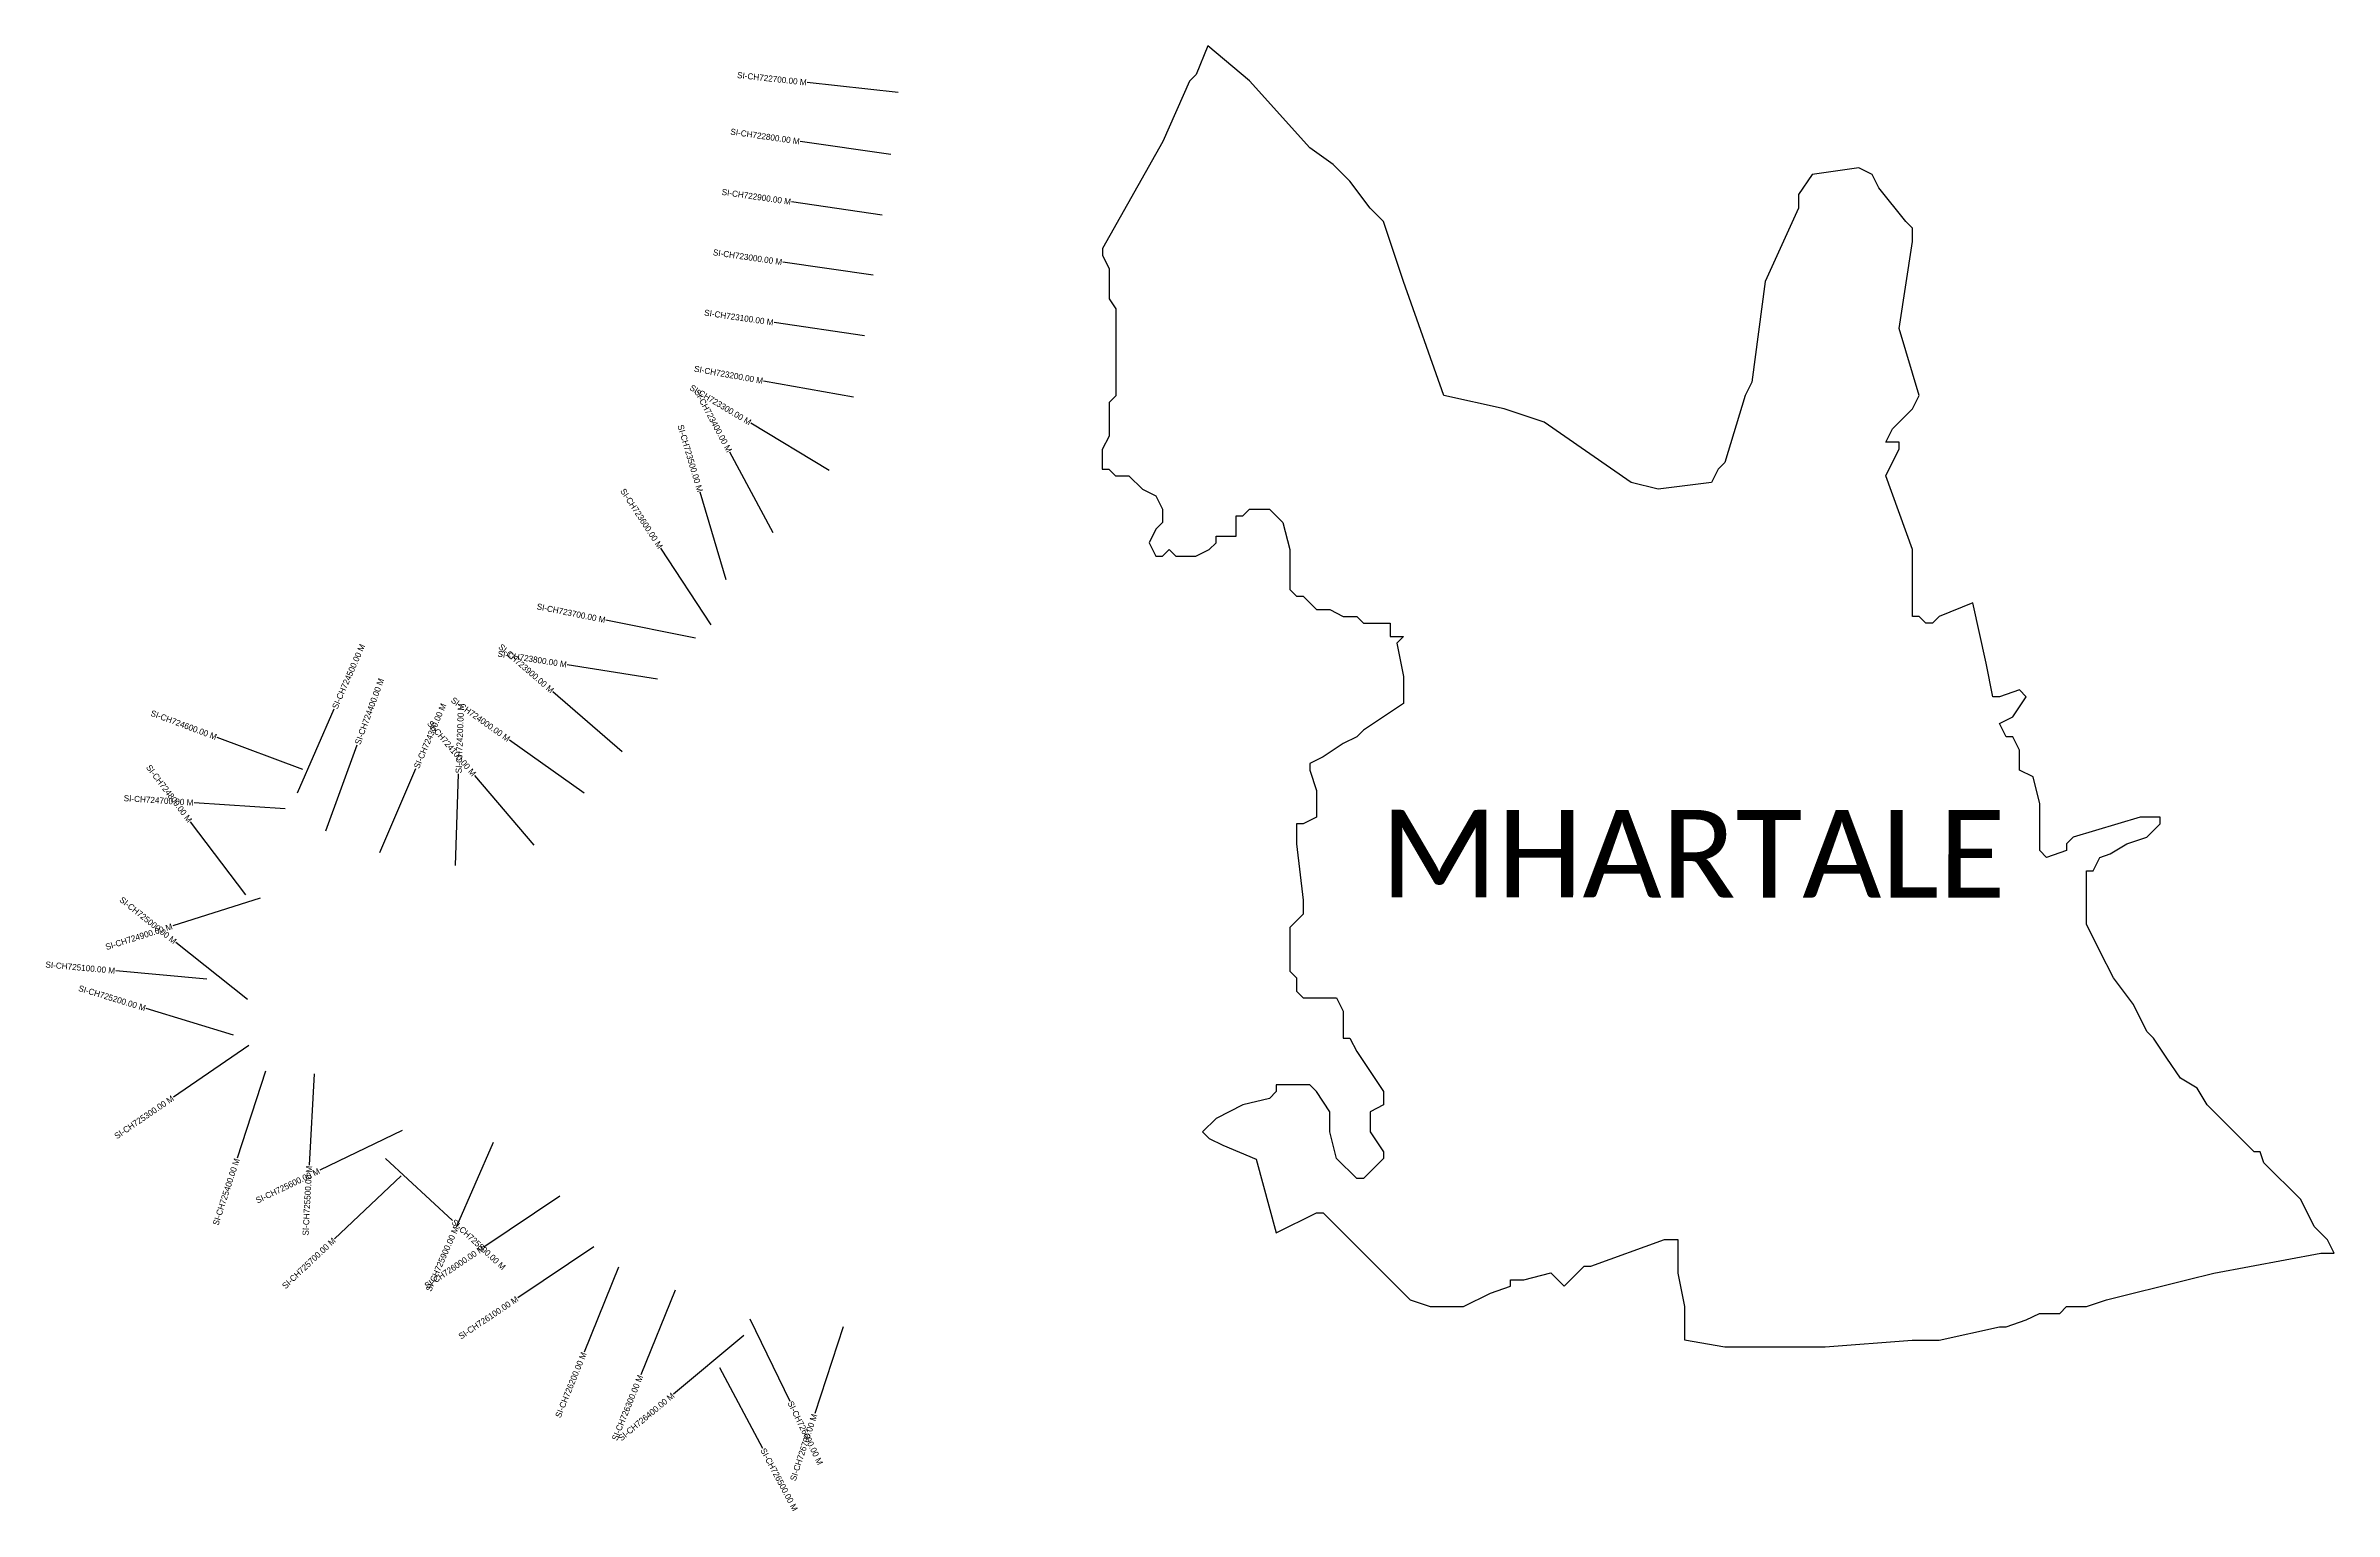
# Model space of a CAD drawing. Header units: metres. Extents: x 355512 to 359264, y 1740291 to 1742694.
import ezdxf
from ezdxf.enums import TextEntityAlignment as Align

# ---------------------------------------------------------------- set-up
doc = ezdxf.new("R2010")
doc.units = ezdxf.units.M
for name, color, linetype in [('CS', 134, 'Continuous'), ('CSMark', 6, 'Continuous'), ('VILLAGE BOUNDRY', 10, 'Continuous'), ('VILLAGE NAME', 250, 'Continuous')]:
    doc.layers.add(name, color=color, linetype=linetype)

msp = doc.modelspace()

# ---------------------------------------------------------------- linework, layer by layer
at = {"layer": 'CS'}
for p, q in [((356909.5, 1742617.7), (356760.3, 1742634)), ((356897.4, 1742515.8), (356748.9, 1742537.3)), ((356883, 1742416.8), (356734.6, 1742438.3)), ((356868.7, 1742317.9), (356720.2, 1742339.4)), ((356854.3, 1742218.9), (356705.9, 1742240.4)), ((356836.4, 1742117.9), (356688.8, 1742144.5)), ((356796.5, 1741997.8), (356668.1, 1742075.4)), ((356704.6, 1741895.7), (356633.7, 1742027.9)), ((356627.7, 1741818.3), (356585.1, 1741962.1)), ((356602.7, 1741744.7), (356520.6, 1741870.3)), ((356577.4, 1741722.7), (356430.3, 1741752.4)), ((356515.1, 1741655.6), (356367, 1741679.3)), ((356456.9, 1741536.7), (356343.6, 1741635)), ((355924.8, 1741469.3), (355985.1, 1741606.7)), ((355933.3, 1741507.4), (355792.8, 1741560.1)), ((355971, 1741407.1), (356022.6, 1741548)), ((356394.5, 1741468.8), (356272.3, 1741555.8)), ((356060, 1741371.1), (356119, 1741509)), ((356183.5, 1741350.3), (356188.7, 1741500.2)), ((356312.6, 1741383.6), (356215.3, 1741497.8)), ((355904.7, 1741443.1), (355755.1, 1741453)), ((355839.9, 1741301.8), (355749.5, 1741421.5)), ((355863.3, 1741296.2), (355720.3, 1741250.9)), ((355842.6, 1741130.3), (355725.3, 1741223.8)), ((355776.1, 1741163.8), (355626.7, 1741177.4)), ((355820.1, 1741071.8), (355676.6, 1741115.6)), ((355845.2, 1741054.6), (355721.3, 1740970.1)), ((355872.3, 1741012.9), (355825.9, 1740870.3)), ((355951.9, 1741008.3), (355943.9, 1740858.5)), ((356096.3, 1740915.2), (355961.2, 1740850.2)), ((356245.5, 1740895.7), (356185.4, 1740758.2)), ((356068.9, 1740869.7), (356179, 1740767.9)), ((356094.6, 1740840.9), (355985.6, 1740737.8)), ((356354.7, 1740807.6), (356230.2, 1740724)), ((356410.5, 1740724.6), (356285.9, 1740641)), ((356451, 1740691.3), (356394.8, 1740552.2)), ((356543.7, 1740653.8), (356487.5, 1740514.7)), ((356666.1, 1740606.7), (356731.7, 1740471.8)), ((356819.3, 1740593.7), (356772.6, 1740451.1)), ((356656.7, 1740579.1), (356541.4, 1740483.2)), ((356616.6, 1740526.8), (356687, 1740394.4))]:
    msp.add_line(p, q, dxfattribs=at)
at = {"layer": 'VILLAGE BOUNDRY'}
msp.add_lwpolyline([(358769.8, 1741495.2), (358747.9, 1741506.2), (358747.9, 1741539.1), (358736.9, 1741561), (358725.9, 1741561), (358714.9, 1741583), (358736.9, 1741594), (358758.8, 1741626.9), (358747.9, 1741637.9), (358714.9, 1741626.9), (358704, 1741626.9), (358693, 1741681.8), (358671, 1741780.6), (358616.2, 1741758.6), (358605.2, 1741747.7), (358594.2, 1741747.7), (358583.2, 1741758.6), (358572.2, 1741758.6), (358572.2, 1741824.5), (358572.2, 1741868.4), (358528.3, 1741989.2), (358550.3, 1742033.1), (358550.3, 1742044.1), (358528.3, 1742044.1), (358539.3, 1742066), (358561.3, 1742088), (358572.2, 1742099), (358583.2, 1742120.9), (358550.3, 1742230.7), (358572.2, 1742373.4), (358572.2, 1742395.4), (358561.3, 1742406.4), (358517.3, 1742461.2), (358506.4, 1742483.2), (358484.4, 1742494.2), (358407.6, 1742483.2), (358385.6, 1742450.3), (358385.6, 1742428.3), (358330.7, 1742307.6), (358308.7, 1742142.9), (358297.8, 1742120.9), (358264.8, 1742011.1), (358253.9, 1742000.2), (358242.9, 1741978.2), (358155.1, 1741967.2), (358111.2, 1741978.2), (357968.4, 1742077), (357902.6, 1742099), (357803.8, 1742120.9), (357737.9, 1742307.6), (357705, 1742406.4), (357683, 1742428.3), (357650.1, 1742472.2), (357622.6, 1742499.7), (357584.2, 1742527.1), (357485.4, 1742636.9), (357417, 1742694.4), (357398, 1742647.1), (357387.1, 1742636.1), (357343.1, 1742537.3), (357244.2, 1742361.7), (357244.2, 1742350.7), (357255.2, 1742328.8), (357255.2, 1742279.4), (357266.2, 1742262.9), (357266.1, 1742120.2), (357255.1, 1742109.2), (357255.1, 1742054.3), (357244.1, 1742032.4), (357244.1, 1742010.4), (357243.9, 1742000.2), (357254.9, 1742000.2), (357265.9, 1741989.2), (357287.8, 1741989.2), (357309.8, 1741967.2), (357331.7, 1741956.3), (357342.7, 1741934.3), (357342.7, 1741912.4), (357331.7, 1741901.4), (357320.7, 1741879.4), (357331.7, 1741857.5), (357342.7, 1741857.5), (357353.7, 1741868.4), (357364.6, 1741857.5), (357397.6, 1741857.5), (357419.5, 1741868.4), (357430.5, 1741879.4), (357430.5, 1741890.4), (357463.4, 1741890.4), (357463.4, 1741923.3), (357474.4, 1741923.3), (357485.4, 1741934.3), (357518.3, 1741934.3), (357540.3, 1741912.4), (357551.3, 1741868.4), (357551.3, 1741857.5), (357551.3, 1741802.6), (357562.2, 1741791.6), (357573.2, 1741791.6), (357584.2, 1741780.6), (357595.2, 1741769.6), (357617.1, 1741769.6), (357639.1, 1741758.6), (357661.1, 1741758.6), (357672, 1741747.7), (357716, 1741747.7), (357716, 1741725.7), (357737.9, 1741725.7), (357726.9, 1741714.7), (357737.9, 1741659.8), (357737.9, 1741637.9), (357737.9, 1741615.9), (357705, 1741594), (357672, 1741572), (357661.1, 1741561), (357639.1, 1741550), (357606.2, 1741528.1), (357584.2, 1741517.1), (357584.2, 1741506.2), (357595.2, 1741473.2), (357595.2, 1741429.3), (357573.2, 1741418.3), (357562.2, 1741418.3), (357562.2, 1741385.4), (357573.2, 1741293), (357573.2, 1741270.1), (357551.3, 1741248.2), (357551.3, 1741220.7), (357551.3, 1741176.8), (357562.2, 1741165.8), (357562.2, 1741143.9), (357573.2, 1741132.9), (357628.1, 1741132.9), (357639.1, 1741110.9), (357639.1, 1741089), (357639.1, 1741067), (357650.1, 1741067), (357661.1, 1741045.1), (357683, 1741012.1), (357705, 1740979.2), (357705, 1740957.3), (357683, 1740946.3), (357683, 1740913.3), (357705, 1740880.4), (357705, 1740869.4), (357694, 1740858.4), (357672, 1740836.5), (357661.1, 1740836.5), (357628.1, 1740869.4), (357617.1, 1740913.3), (357617.1, 1740946.3), (357595.2, 1740979.2), (357584.2, 1740990.2), (357529.3, 1740990.2), (357529.3, 1740979.2), (357518.3, 1740968.2), (357474.4, 1740957.3), (357430.5, 1740935.3), (357408.5, 1740913.3), (357419.5, 1740902.4), (357441.5, 1740891.4), (357496.2, 1740868.6), (357496.2, 1740868.6), (357529.1, 1740747.8), (357595, 1740780.7), (357605.9, 1740780.7), (357748.6, 1740638), (357781.5, 1740627), (357836.4, 1740627), (357880.3, 1740648.9), (357913.3, 1740659.9), (357913.3, 1740670.8), (357935.2, 1740670.8), (357979.1, 1740681.8), (358001.1, 1740659.9), (358034, 1740692.8), (358045, 1740692.8), (358165.8, 1740736.6), (358187.7, 1740736.6), (358187.7, 1740681.7), (358198.7, 1740626.8), (358198.7, 1740593.9), (358198.7, 1740571.9), (358264.5, 1740560.9), (358308.4, 1740560.9), (358429.2, 1740560.9), (358571.9, 1740571.8), (358615.9, 1740571.8), (358714.7, 1740593.7), (358725.6, 1740593.7), (358758.6, 1740604.7), (358780.5, 1740615.6), (358813.5, 1740615.6), (358824.5, 1740626.6), (358857.4, 1740626.6), (358890.3, 1740637.6), (359022.1, 1740670.4), (359066, 1740681.4), (359241.6, 1740714.3), (359263.6, 1740714.3), (359252.6, 1740736.2), (359230.7, 1740758.2), (359208.7, 1740802.1), (359148.4, 1740862.5), (359142.4, 1740880.4), (359132.1, 1740880.4), (359055.3, 1740957.3), (359038.8, 1740984.7), (359011.4, 1741001.2), (358989.4, 1741034.1), (358967.4, 1741067), (358956.5, 1741078), (358934.5, 1741121.9), (358901.6, 1741165.8), (358879.6, 1741209.7), (358857.7, 1741253.7), (358857.7, 1741341.5), (358868.6, 1741341.5), (358879.6, 1741363.4), (358896.1, 1741368.9), (358923.5, 1741385.4), (358956.5, 1741396.4), (358978.4, 1741418.3), (358978.4, 1741429.3), (358945.5, 1741429.3), (358835.7, 1741396.4), (358824.7, 1741385.4), (358824.7, 1741374.4), (358791.8, 1741363.4), (358780.8, 1741374.4), (358780.8, 1741451.3)], close=True, dxfattribs=at)

# ---------------------------------------------------------------- texts
at = {"layer": 'CSMark'}
for s, rotation, p in [('SI-CH722700.00 M', 353.7515, (356759.3, 1742634.1)), ('SI-CH722800.00 M', 351.7575, (356747.9, 1742537.4)), ('SI-CH722900.00 M', 351.7575, (356733.6, 1742438.5)), ('SI-CH723000.00 M', 351.7575, (356719.2, 1742339.5)), ('SI-CH723100.00 M', 351.7575, (356704.9, 1742240.5)), ('SI-CH723200.00 M', 349.7697, (356687.8, 1742144.7)), ('SI-CH723300.00 M', 328.8692, (356667.2, 1742075.9)), ('SI-CH723400.00 M', 298.1912, (356633.2, 1742028.8)), ('SI-CH723500.00 M', 286.4801, (356584.8, 1741963)), ('SI-CH723600.00 M', 303.1635, (356520.1, 1741871.1)), ('SI-CH723700.00 M', 348.603, (356429.4, 1741752.6)), ('SI-CH723900.00 M', 319.061, (356342.8, 1741635.7)), ('SI-CH723800.00 M', 350.9068, (356366, 1741679.5)), ('SI-CH724600.00 M', 339.4416, (355791.9, 1741560.4)), ('SI-CH724000.00 M', 324.5322, (356271.5, 1741556.4)), ('SI-CH724100.00 M', 310.4475, (356214.6, 1741498.5)), ('SI-CH724800.00 M', 307.0599, (355748.9, 1741422.3)), ('SI-CH724700.00 M', 356.2093, (355754.1, 1741453.1)), ('SI-CH725000.00 M', 321.4581, (355724.5, 1741224.4)), ('SI-CH724900.00 M', 17.5844, (355719.4, 1741250.6)), ('SI-CH725100.00 M', 354.8067, (355625.7, 1741177.5)), ('SI-CH725200.00 M', 343.0271, (355675.6, 1741115.9)), ('SI-CH725300.00 M', 34.3049, (355720.5, 1740969.5)), ('SI-CH725400.00 M', 71.9737, (355825.6, 1740869.3)), ('SI-CH725600.00 M', 25.6911, (355960.3, 1740849.7)), ('SI-CH725500.00 M', 86.9696, (355943.9, 1740857.5)), ('SI-CH725700.00 M', 43.4083, (355984.9, 1740737.1)), ('SI-CH725900.00 M', 66.3796, (356185, 1740757.3)), ('SI-CH726000.00 M', 33.8806, (356229.4, 1740723.5)), ('SI-CH726100.00 M', 33.8806, (356285.1, 1740640.4)), ('SI-CH726200.00 M', 67.9685, (356394.4, 1740551.3)), ('SI-CH726300.00 M', 67.9685, (356487.1, 1740513.8)), ('SI-CH726400.00 M', 39.7312, (356540.6, 1740482.5)), ('SI-CH726700.00 M', 71.8468, (356772.3, 1740450.2))]:
    msp.add_text(s, height=10, rotation=rotation, dxfattribs=at).set_placement(p, align=Align.MIDDLE_RIGHT)
for s, rotation, p in [('SI-CH724500.00 M', 66.3279, (355985.5, 1741607.6)), ('SI-CH724400.00 M', 69.8906, (356023, 1741548.9)), ('SI-CH724300.00 M', 66.8123, (356119.4, 1741509.9)), ('SI-CH724200.00 M', 87.9891, (356188.8, 1741501.2)), ('SI-CH725800.00 M', 317.2464, (356179.7, 1740767.2)), ('SI-CH726600.00 M', 295.9496, (356732.2, 1740470.9)), ('SI-CH726500.00 M', 297.9995, (356687.5, 1740393.5))]:
    msp.add_text(s, height=10, rotation=rotation, dxfattribs=at).set_placement(p, align=Align.MIDDLE_LEFT)
at = {"layer": 'VILLAGE NAME', "insert": (357700.3, 1741441.4), "char_height": 143.7, "attachment_point": 1, "rotation": 359.9793}
msp.add_mtext_dynamic_manual_height_columns('{\\fCalibri|b0|i0|c0|p34;MHARTALE}', width=1418, gutter_width=718.5, heights=[0], dxfattribs=at)

doc.saveas('drawing.dxf')
